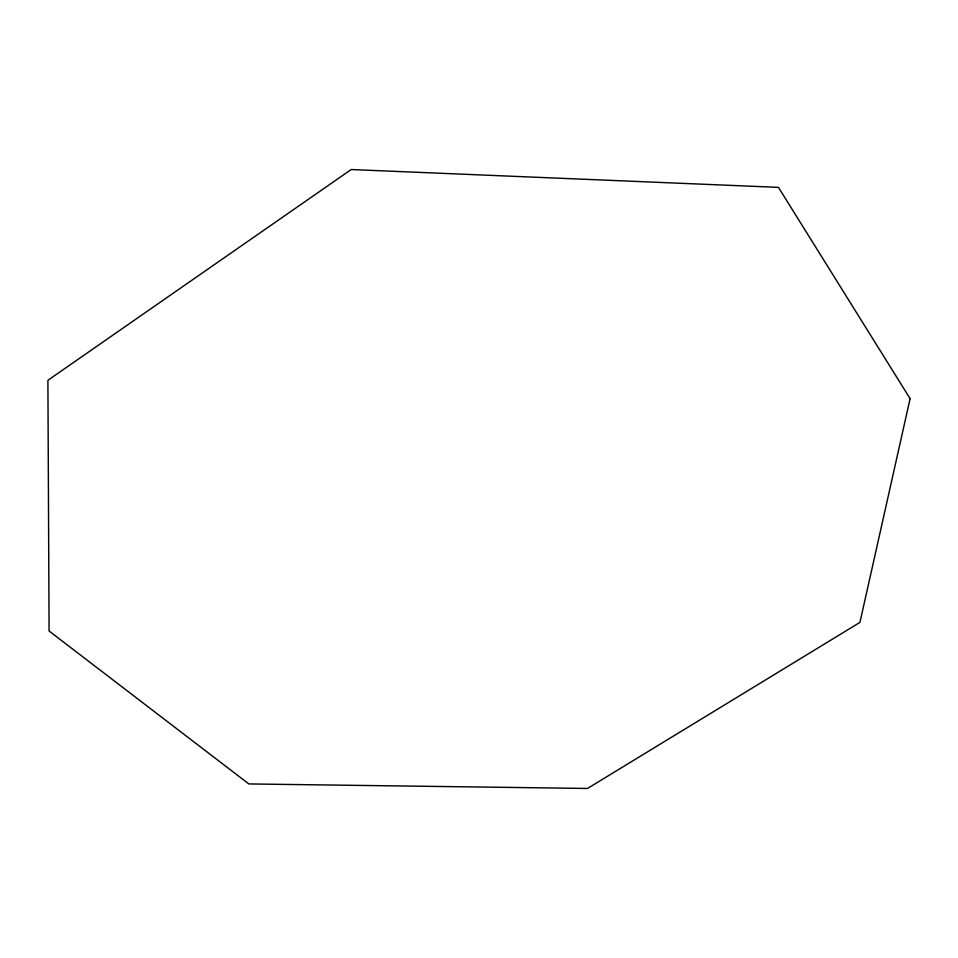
<?xml version="1.0" encoding="UTF-8"?>
<svg xmlns="http://www.w3.org/2000/svg" width="958" height="958" viewBox="0 0 958 958"><rect width="100%" height="100%" fill="white"/><g stroke="black" fill="none" stroke-linecap="round" stroke-linejoin="round"><path stroke-width="1.44" d="M910.1 398.648L859.937 622.389L587.505 788.458L248.829 783.931L49.086 631.011L47.9 380.29L351.203 169.542L778.471 187.373L910.1 398.648"/></g></svg>
